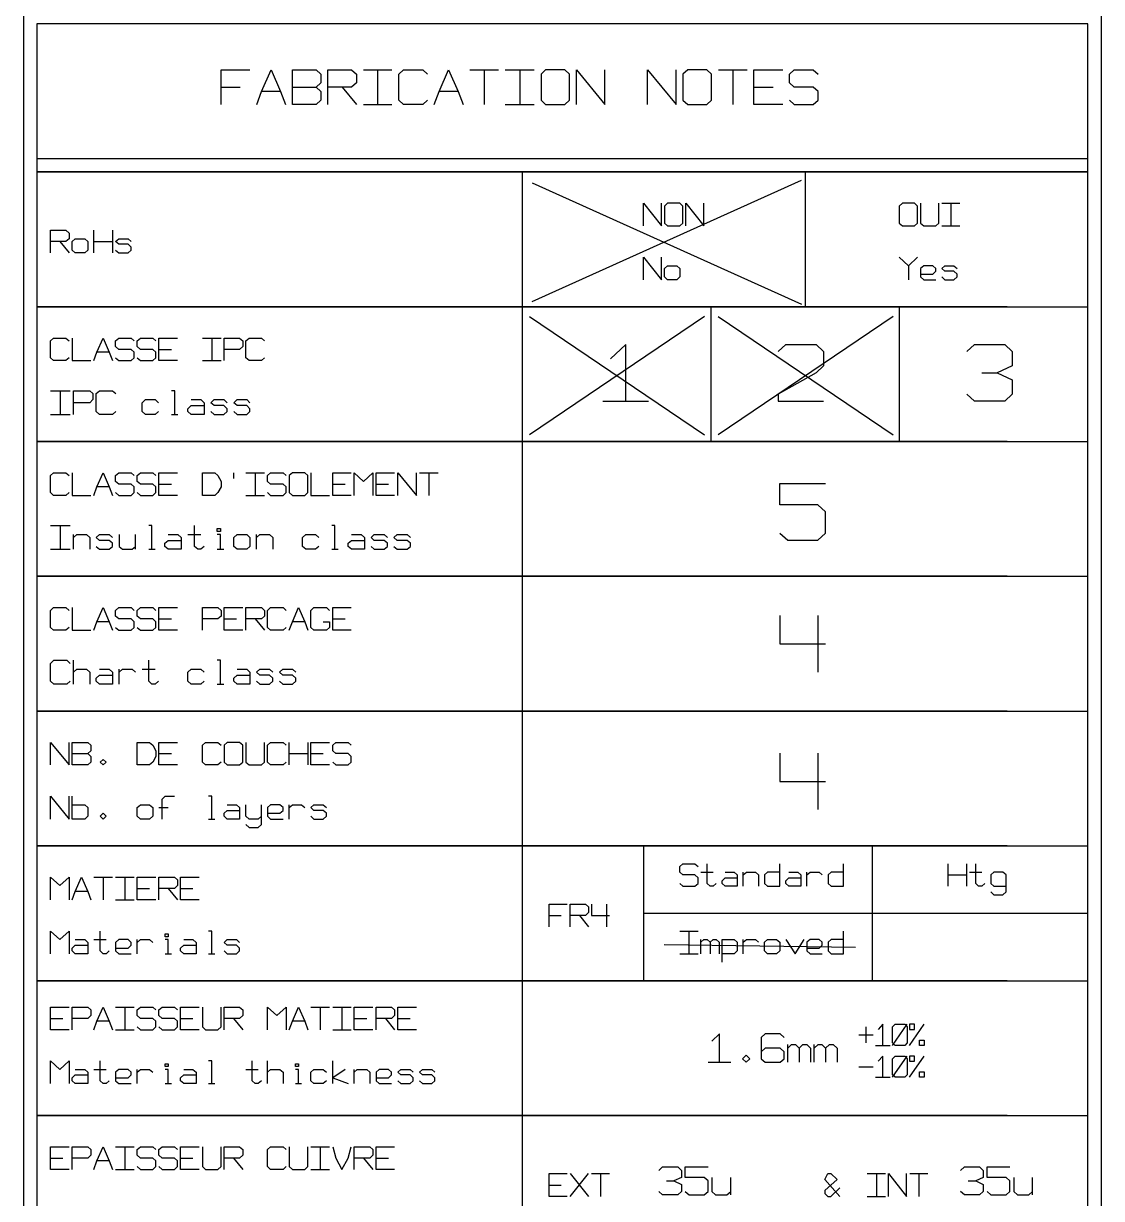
# Model space of a CAD drawing. Header units: millimetres. Extents: x 0 to 1189, y 35 to 806.
# Drawn here: x 329.6 to 469.4, y 494.9 to 647.1 of the extents above; entities that cross this region are included whole.
import ezdxf

# ---------------------------------------------------------------- set-up
doc = ezdxf.new("R2010")
doc.units = ezdxf.units.MM
doc.layers.add('Pen 1', color=7, linetype='Continuous')

msp = doc.modelspace()

# ---------------------------------------------------------------- linework, layer by layer
at = {"layer": 'Pen 1', "color": 7, "lineweight": 30}
for p, q in [((373.7, 641.12), (377.4, 641.12)), ((375.55, 641.12), (375.55, 636.62)), ((387.5, 641.12), (391.23, 641.12)), ((389.35, 641.12), (389.35, 636.62)), ((392.1, 641.12), (395.83, 641.12)), ((393.98, 641.12), (393.98, 636.62)), ((419.73, 641.12), (423.45, 641.12)), ((421.58, 641.12), (421.58, 636.62)), ((355.27, 638.88), (357.75, 638.88)), ((362.98, 638.33), (360.5, 638.33)), ((364.5, 638.88), (367.58, 638.88)), ((370.95, 638.88), (372.8, 636.62)), ((386, 638.33), (383.52, 638.33)), ((424.33, 638.88), (426.8, 638.88)), ((373.7, 636.62), (377.4, 636.62)), ((392.1, 636.62), (395.83, 636.62)), ((331.4, 629.65), (467.62, 629.65)), ((394.27, 627.9), (394.27, 339.73)), ((430.95, 627.9), (430.95, 610.42)), ((395.58, 611.1), (430.5, 626.83)), ((395.58, 626.47), (430.5, 610.75)), ((448.67, 623.85), (451.02, 623.85)), ((449.85, 623.85), (449.85, 620.9)), ((338.77, 617.42), (338.77, 620.35)), ((341.17, 620.35), (341.17, 617.42)), ((448.67, 620.9), (451.02, 620.9)), ((334.35, 618.88), (335.55, 617.42)), ((338.77, 618.88), (341.17, 618.88)), ((444.35, 615.75), (444.35, 613.92)), ((395.23, 609.17), (417.92, 593.83)), ((417.92, 609.17), (395.23, 593.83)), ((418.73, 610.42), (418.73, 592.97)), ((419.67, 609.17), (442.38, 593.83)), ((442.38, 609.17), (419.67, 593.83)), ((443.17, 610.42), (443.17, 592.97)), ((352.85, 606.38), (355.25, 606.38)), ((354.05, 606.38), (354.05, 603.45)), ((340.77, 604.55), (339.17, 604.55)), ((347.2, 604.9), (348.83, 604.9)), ((352.85, 603.45), (355.25, 603.45)), ((453.88, 601.88), (455.85, 601.88)), ((333.15, 599.55), (335.7, 599.55)), ((334.42, 599.55), (334.42, 596.45)), ((404.75, 598.2), (410.65, 598.2)), ((333.15, 596.45), (335.7, 596.45)), ((348.83, 596.45), (349.67, 596.45)), ((356.85, 588.9), (356.85, 588.17)), ((358.48, 588.9), (360.88, 588.9)), ((359.67, 588.9), (359.67, 585.97)), ((380.98, 588.9), (383.38, 588.9)), ((382.17, 588.9), (382.17, 585.97)), ((340.77, 587.08), (339.17, 587.08)), ((347.2, 587.45), (348.83, 587.45)), ((369.73, 587.45), (371.33, 587.45)), ((375.35, 587.45), (376.95, 587.45)), ((358.48, 585.97), (360.88, 585.97)), ((333.15, 582.08), (335.7, 582.08)), ((334.42, 582.08), (334.42, 579)), ((336.12, 579), (336.12, 580.92)), ((344.17, 579), (344.17, 580.92)), ((350.95, 580.92), (352.65, 580.92)), ((359.85, 579), (359.85, 580.92)), ((333.15, 579), (335.7, 579)), ((345.88, 579), (346.73, 579)), ((354.77, 579), (355.62, 579)), ((369.6, 579), (370.45, 579)), ((340.77, 569.6), (339.17, 569.6)), ((347.2, 569.97), (348.83, 569.97)), ((355.65, 569.97), (357.25, 569.97)), ((359.67, 569.97), (360.88, 568.5)), ((366.1, 569.6), (364.5, 569.6)), ((369.73, 569.97), (371.33, 569.97)), ((432.62, 570.42), (432.62, 563.08)), ((336.12, 561.53), (336.12, 564.62)), ((342.05, 561.53), (342.05, 563.45)), ((345.02, 563.45), (346.73, 563.45)), ((354.77, 561.53), (355.62, 561.53)), ((364.1, 551.05), (364.1, 553.97)), ((366.5, 553.97), (366.5, 551.05)), ((335.95, 552.53), (337.98, 552.53)), ((347.2, 552.53), (348.83, 552.53)), ((364.1, 552.53), (366.5, 552.53)), ((366.9, 552.53), (368.5, 552.53)), ((432.62, 552.6), (432.62, 545.28)), ((347.2, 545.53), (348.42, 545.53)), ((364.1, 544.05), (364.1, 545.9)), ((353.65, 544.05), (354.45, 544.05)), ((410, 540.58), (410, 523.1)), ((439.67, 540.58), (439.67, 523.1)), ((449.52, 535.33), (449.52, 538.25)), ((451.88, 538.25), (451.88, 535.33)), ((338.77, 536.53), (341.17, 536.53)), ((339.98, 536.53), (339.98, 533.58)), ((341.58, 536.53), (344, 536.53)), ((342.8, 536.53), (342.8, 533.58)), ((417.45, 537.15), (419.02, 537.15)), ((422.95, 535.33), (422.95, 537.15)), ((431.2, 535.33), (431.2, 537.15)), ((449.52, 536.8), (451.88, 536.8)), ((452.27, 537.15), (453.85, 537.15)), ((337.98, 534.67), (336.35, 534.67)), ((344.4, 535.05), (346, 535.05)), ((348.42, 535.05), (349.62, 533.58)), ((350.02, 535.05), (351.62, 535.05)), ((341.58, 533.58), (344, 533.58)), ((405.23, 533.03), (405.23, 530.1)), ((397.77, 531.55), (399.35, 531.55)), ((401.7, 531.55), (402.88, 530.1)), ((410, 531.83), (467.62, 531.83)), ((338.77, 528.42), (340.38, 528.42)), ((344.4, 526.6), (344.4, 528.42)), ((414.7, 529.53), (417.08, 529.53)), ((415.9, 529.53), (415.9, 526.6)), ((417.45, 526.6), (417.45, 528.42)), ((422.95, 526.6), (422.95, 528.42)), ((412.7, 527.8), (437.5, 527.45)), ((348.02, 526.6), (348.83, 526.6)), ((353.65, 526.6), (354.45, 526.6)), ((414.7, 526.6), (417.08, 526.6)), ((341.58, 519.67), (344, 519.67)), ((342.8, 519.67), (342.8, 516.75)), ((366.9, 519.67), (369.33, 519.67)), ((368.1, 519.67), (368.1, 516.75)), ((369.73, 519.67), (372.12, 519.67)), ((370.92, 519.67), (370.92, 516.75)), ((333.15, 518.22), (334.75, 518.22)), ((340.77, 517.85), (339.17, 517.85)), ((350.02, 518.22), (351.62, 518.22)), ((356.85, 518.22), (358.08, 516.75)), ((366.1, 517.85), (364.5, 517.85)), ((372.52, 518.22), (374.15, 518.22)), ((376.55, 518.22), (377.75, 516.75)), ((378.15, 518.22), (379.77, 518.22)), ((341.58, 516.75), (344, 516.75)), ((369.73, 516.75), (372.12, 516.75)), ((438.85, 517.1), (438.85, 515.05)), ((442.3, 514.7), (444.2, 517.45)), ((444.5, 514.7), (446.4, 517.45)), ((428.7, 512.53), (428.7, 514.83)), ((432.15, 512.53), (432.15, 514.83)), ((437.9, 516.08), (439.8, 516.08)), ((440.1, 514.7), (442, 514.7)), ((442.3, 510.58), (444.2, 513.33)), ((444.5, 510.58), (446.4, 513.33)), ((338.77, 511.6), (340.38, 511.6)), ((344.4, 509.77), (344.4, 511.6)), ((358.48, 511.6), (360.08, 511.6)), ((361.27, 509.77), (361.27, 512.7)), ((369.73, 509.77), (369.73, 512.7)), ((372.52, 509.77), (372.52, 511.6)), ((418.4, 512.53), (421.35, 512.53)), ((437.9, 511.95), (439.8, 511.95)), ((440.1, 510.58), (442, 510.58)), ((348.02, 509.77), (348.83, 509.77)), ((353.65, 509.77), (354.45, 509.77)), ((364.9, 509.77), (365.7, 509.77)), ((341.58, 501.58), (344, 501.58)), ((342.8, 501.58), (342.8, 498.65)), ((366.9, 501.58), (369.33, 501.58)), ((368.1, 501.58), (368.1, 498.65)), ((333.15, 500.12), (334.75, 500.12)), ((340.77, 499.75), (339.17, 499.75)), ((350.02, 500.12), (351.62, 500.12)), ((356.85, 500.12), (358.08, 498.65)), ((373.73, 500.12), (374.95, 498.65)), ((375.35, 500.12), (376.95, 500.12)), ((341.58, 498.65), (344, 498.65)), ((366.9, 498.65), (369.33, 498.65)), ((400.52, 495.15), (402.88, 498.1)), ((400.52, 498.1), (402.88, 495.15)), ((403.27, 498.1), (405.62, 498.1)), ((404.45, 498.1), (404.45, 495.15)), ((439.02, 498.1), (441.38, 498.1)), ((440.2, 498.1), (440.2, 495.15)), ((444.52, 498.1), (446.88, 498.1)), ((445.7, 498.1), (445.7, 495.15)), ((397.77, 496.62), (399.35, 496.62)), ((412.98, 497.15), (413.95, 497.15)), ((421.33, 495.33), (421.33, 497.6)), ((452.1, 497.15), (453.08, 497.15)), ((460.45, 495.33), (460.45, 497.6)), ((439.02, 495.15), (441.38, 495.15))]:
    msp.add_line(p, q, dxfattribs=at)
for points in [[(469.38, 648.85), (329.65, 648.85), (329.65, 337.98), (469.38, 337.98), (469.38, 648.85)], [(331.4, 647.1), (331.4, 627.9), (467.62, 627.9), (467.62, 647.1), (331.4, 647.1)], [(355.27, 636.62), (355.27, 641.12), (359, 641.12)], [(359.9, 636.62), (360.5, 638.33), (361.75, 641.12), (362.98, 638.33), (363.6, 636.62)], [(364.5, 636.62), (364.5, 641.12), (367.58, 641.12), (368.2, 640.58), (368.2, 639.45), (367.58, 638.88), (368.2, 638.33), (368.2, 637.2), (367.58, 636.62), (364.5, 636.62)], [(369.1, 636.62), (369.1, 641.12), (372.17, 641.12), (372.8, 640.58), (372.8, 639.45), (372.17, 638.88), (369.1, 638.88)], [(382, 637.2), (381.4, 636.62), (378.92, 636.62), (378.3, 637.2), (378.3, 640.58), (378.92, 641.12), (381.4, 641.12), (382, 640.58)], [(382.9, 636.62), (383.52, 638.33), (384.75, 641.12), (386, 638.33), (386.62, 636.62)], [(396.73, 637.2), (397.33, 636.62), (399.8, 636.62), (400.42, 637.2), (400.42, 640.58), (399.8, 641.12), (397.33, 641.12), (396.73, 640.58), (396.73, 637.2)], [(401.33, 636.62), (401.33, 641.12), (405.02, 636.62), (405.02, 641.12)], [(410.52, 636.62), (410.52, 641.12), (414.23, 636.62), (414.23, 641.12)], [(415.12, 637.2), (415.75, 636.62), (418.23, 636.62), (418.83, 637.2), (418.83, 640.58), (418.23, 641.12), (415.75, 641.12), (415.12, 640.58), (415.12, 637.2)], [(428.05, 636.62), (424.33, 636.62), (424.33, 641.12), (428.05, 641.12)], [(428.92, 637.2), (429.55, 636.62), (432.02, 636.62), (432.65, 637.2), (432.65, 638.33), (432.02, 638.88), (429.55, 638.88), (428.92, 639.45), (428.92, 640.58), (429.55, 641.12), (432.02, 641.12), (432.65, 640.58)], [(331.4, 627.9), (331.4, 610.42), (467.62, 610.42), (467.62, 627.9), (331.4, 627.9)], [(410, 620.9), (410, 623.85), (412.35, 620.9), (412.35, 623.85)], [(412.75, 621.28), (413.12, 620.9), (414.7, 620.9), (415.1, 621.28), (415.1, 623.47), (414.7, 623.85), (413.12, 623.85), (412.75, 623.47), (412.75, 621.28)], [(415.5, 620.9), (415.5, 623.85), (417.85, 620.9), (417.85, 623.85)], [(443.17, 621.28), (443.58, 620.9), (445.15, 620.9), (445.52, 621.28), (445.52, 623.47), (445.15, 623.85), (443.58, 623.85), (443.17, 623.47), (443.17, 621.28)], [(445.92, 623.85), (445.92, 621.28), (446.33, 620.9), (447.9, 620.9), (448.27, 621.28), (448.27, 623.85)], [(333.15, 617.42), (333.15, 620.35), (335.15, 620.35), (335.55, 619.97), (335.55, 619.25), (335.15, 618.88), (333.15, 618.88)], [(335.95, 617.78), (335.95, 618.88), (336.35, 619.25), (337.58, 619.25), (337.98, 618.88), (337.98, 617.78), (337.58, 617.42), (336.35, 617.42), (335.95, 617.78)], [(341.58, 617.78), (342, 617.42), (343.2, 617.42), (343.6, 617.78), (343.6, 618.15), (343.2, 618.53), (342, 618.53), (341.58, 618.88), (342, 619.25), (343.2, 619.25), (343.6, 618.88)], [(410, 613.92), (410, 616.85), (412.35, 613.92), (412.35, 616.85)], [(443.17, 616.85), (444.35, 615.75), (445.52, 616.85)], [(412.75, 614.3), (412.75, 615.4), (413.12, 615.75), (414.33, 615.75), (414.7, 615.4), (414.7, 614.3), (414.33, 613.92), (413.12, 613.92), (412.75, 614.3)], [(445.92, 614.65), (447.5, 614.65), (447.9, 615.03), (447.9, 615.4), (447.5, 615.75), (446.33, 615.75), (445.92, 615.4), (445.92, 614.3), (446.33, 613.92), (447.9, 613.92)], [(448.67, 614.3), (449.08, 613.92), (450.25, 613.92), (450.65, 614.3), (450.65, 614.65), (450.25, 615.03), (449.08, 615.03), (448.67, 615.4), (449.08, 615.75), (450.25, 615.75), (450.65, 615.4)], [(457.15, 610.42), (331.4, 610.42), (331.4, 592.97), (467.62, 592.97), (467.62, 610.42)], [(335.55, 603.8), (335.15, 603.45), (333.55, 603.45), (333.15, 603.8), (333.15, 606), (333.55, 606.38), (335.15, 606.38), (335.55, 606)], [(335.95, 606.38), (335.95, 603.45), (338.38, 603.45)], [(338.77, 603.45), (339.17, 604.55), (339.98, 606.38), (340.77, 604.55), (341.17, 603.45)], [(341.58, 603.8), (342, 603.45), (343.6, 603.45), (344, 603.8), (344, 604.55), (343.6, 604.9), (342, 604.9), (341.58, 605.28), (341.58, 606), (342, 606.38), (343.6, 606.38), (344, 606)], [(344.4, 603.8), (344.8, 603.45), (346.4, 603.45), (346.8, 603.8), (346.8, 604.55), (346.4, 604.9), (344.8, 604.9), (344.4, 605.28), (344.4, 606), (344.8, 606.38), (346.4, 606.38), (346.8, 606)], [(349.62, 603.45), (347.2, 603.45), (347.2, 606.38), (349.62, 606.38)], [(355.65, 603.45), (355.65, 606.38), (357.65, 606.38), (358.08, 606), (358.08, 605.28), (357.65, 604.9), (355.65, 604.9)], [(360.88, 603.8), (360.48, 603.45), (358.88, 603.45), (358.48, 603.8), (358.48, 606), (358.88, 606.38), (360.48, 606.38), (360.88, 606)], [(407.7, 598.2), (407.7, 605.53), (405.73, 603.7)], [(427.45, 604.62), (428.45, 605.53), (432.38, 605.53), (433.35, 604.62), (433.35, 602.78), (432.38, 601.88), (427.45, 599.12), (427.45, 598.2), (433.35, 598.2)], [(451.9, 604.62), (452.9, 605.53), (456.83, 605.53), (457.8, 604.62), (457.8, 602.78), (455.85, 601.88), (457.8, 600.95), (457.8, 599.12), (456.83, 598.2), (452.9, 598.2), (451.9, 599.12)], [(336.12, 596.45), (336.12, 599.55), (338.23, 599.55), (338.65, 599.17), (338.65, 598.4), (338.23, 598), (336.12, 598)], [(341.62, 596.85), (341.2, 596.45), (339.5, 596.45), (339.08, 596.85), (339.08, 599.17), (339.5, 599.55), (341.2, 599.55), (341.62, 599.17)], [(347.15, 596.85), (346.73, 596.45), (345.45, 596.45), (345.02, 596.85), (345.02, 598), (345.45, 598.4), (346.73, 598.4), (347.15, 598)], [(349.25, 596.45), (349.25, 599.55), (348.83, 599.55)], [(351.38, 598.4), (352.65, 598.4), (353.08, 598), (353.08, 596.45), (351.38, 596.45), (350.95, 596.85), (350.95, 597.22), (351.38, 597.62), (353.08, 597.62)], [(353.92, 596.85), (354.35, 596.45), (355.62, 596.45), (356.05, 596.85), (356.05, 597.22), (355.62, 597.62), (354.35, 597.62), (353.92, 598), (354.35, 598.4), (355.62, 598.4), (356.05, 598)], [(356.9, 596.85), (357.33, 596.45), (358.58, 596.45), (359, 596.85), (359, 597.22), (358.58, 597.62), (357.33, 597.62), (356.9, 598), (357.33, 598.4), (358.58, 598.4), (359, 598)], [(457.15, 592.97), (331.4, 592.97), (331.4, 575.5), (467.62, 575.5), (467.62, 592.97)], [(335.55, 586.35), (335.15, 585.97), (333.55, 585.97), (333.15, 586.35), (333.15, 588.55), (333.55, 588.9), (335.15, 588.9), (335.55, 588.55)], [(335.95, 588.9), (335.95, 585.97), (338.38, 585.97)], [(338.77, 585.97), (339.17, 587.08), (339.98, 588.9), (340.77, 587.08), (341.17, 585.97)], [(341.58, 586.35), (342, 585.97), (343.6, 585.97), (344, 586.35), (344, 587.08), (343.6, 587.45), (342, 587.45), (341.58, 587.8), (341.58, 588.55), (342, 588.9), (343.6, 588.9), (344, 588.55)], [(344.4, 586.35), (344.8, 585.97), (346.4, 585.97), (346.8, 586.35), (346.8, 587.08), (346.4, 587.45), (344.8, 587.45), (344.4, 587.8), (344.4, 588.55), (344.8, 588.9), (346.4, 588.9), (346.8, 588.55)], [(349.62, 585.97), (347.2, 585.97), (347.2, 588.9), (349.62, 588.9)], [(352.85, 585.97), (352.85, 588.9), (354.45, 588.9), (354.85, 588.55), (355.25, 587.8), (355.25, 587.08), (354.85, 586.35), (354.45, 585.97), (352.85, 585.97)], [(361.27, 586.35), (361.67, 585.97), (363.3, 585.97), (363.7, 586.35), (363.7, 587.08), (363.3, 587.45), (361.67, 587.45), (361.27, 587.8), (361.27, 588.55), (361.67, 588.9), (363.3, 588.9), (363.7, 588.55)], [(364.1, 586.35), (364.5, 585.97), (366.1, 585.97), (366.5, 586.35), (366.5, 588.55), (366.1, 588.9), (364.5, 588.9), (364.1, 588.55), (364.1, 586.35)], [(366.9, 588.9), (366.9, 585.97), (369.33, 585.97)], [(372.12, 585.97), (369.73, 585.97), (369.73, 588.9), (372.12, 588.9)], [(372.52, 585.97), (372.52, 588.9), (373.73, 587.8), (374.95, 588.9), (374.95, 585.97)], [(377.75, 585.97), (375.35, 585.97), (375.35, 588.9), (377.75, 588.9)], [(378.15, 585.97), (378.15, 588.9), (380.58, 585.97), (380.58, 588.9)], [(427.7, 581.1), (428.7, 580.2), (432.62, 580.2), (433.6, 581.1), (433.6, 583.85), (432.62, 584.78), (427.7, 584.78), (427.7, 587.53), (433.6, 587.53)], [(346.3, 579), (346.3, 582.08), (345.88, 582.08)], [(353.08, 579.38), (352.65, 579), (352.23, 579), (351.8, 579.38), (351.8, 582.08)], [(354.77, 581.3), (354.77, 581.7), (355.2, 581.7), (355.2, 581.3), (354.77, 581.3)], [(370.02, 579), (370.02, 582.08), (369.6, 582.08)], [(336.12, 580.55), (336.55, 580.92), (337.8, 580.92), (338.23, 580.55), (338.23, 579)], [(339.08, 579.38), (339.5, 579), (340.77, 579), (341.2, 579.38), (341.2, 579.78), (340.77, 580.15), (339.5, 580.15), (339.08, 580.55), (339.5, 580.92), (340.77, 580.92), (341.2, 580.55)], [(342.05, 580.92), (342.05, 579.38), (342.48, 579), (343.75, 579), (344.17, 579.38)], [(348.4, 580.92), (349.67, 580.92), (350.1, 580.55), (350.1, 579), (348.4, 579), (347.98, 579.38), (347.98, 579.78), (348.4, 580.15), (350.1, 580.15)], [(355.2, 579), (355.2, 580.92), (354.77, 580.92)], [(356.9, 579.38), (356.9, 580.55), (357.33, 580.92), (358.58, 580.92), (359, 580.55), (359, 579.38), (358.58, 579), (357.33, 579), (356.9, 579.38)], [(359.85, 580.55), (360.27, 580.92), (361.55, 580.92), (361.98, 580.55), (361.98, 579)], [(367.92, 579.38), (367.5, 579), (366.23, 579), (365.8, 579.38), (365.8, 580.55), (366.23, 580.92), (367.5, 580.92), (367.92, 580.55)], [(372.15, 580.92), (373.42, 580.92), (373.85, 580.55), (373.85, 579), (372.15, 579), (371.73, 579.38), (371.73, 579.78), (372.15, 580.15), (373.85, 580.15)], [(374.7, 579.38), (375.12, 579), (376.4, 579), (376.83, 579.38), (376.83, 579.78), (376.4, 580.15), (375.12, 580.15), (374.7, 580.55), (375.12, 580.92), (376.4, 580.92), (376.83, 580.55)], [(377.67, 579.38), (378.1, 579), (379.38, 579), (379.8, 579.38), (379.8, 579.78), (379.38, 580.15), (378.1, 580.15), (377.67, 580.55), (378.1, 580.92), (379.38, 580.92), (379.8, 580.55)], [(457.15, 575.5), (331.4, 575.5), (331.4, 558.03), (467.62, 558.03), (467.62, 575.5)], [(335.55, 568.88), (335.15, 568.5), (333.55, 568.5), (333.15, 568.88), (333.15, 571.08), (333.55, 571.45), (335.15, 571.45), (335.55, 571.08)], [(335.95, 571.45), (335.95, 568.5), (338.38, 568.5)], [(338.77, 568.5), (339.17, 569.6), (339.98, 571.45), (340.77, 569.6), (341.17, 568.5)], [(341.58, 568.88), (342, 568.5), (343.6, 568.5), (344, 568.88), (344, 569.6), (343.6, 569.97), (342, 569.97), (341.58, 570.35), (341.58, 571.08), (342, 571.45), (343.6, 571.45), (344, 571.08)], [(344.4, 568.88), (344.8, 568.5), (346.4, 568.5), (346.8, 568.88), (346.8, 569.6), (346.4, 569.97), (344.8, 569.97), (344.4, 570.35), (344.4, 571.08), (344.8, 571.45), (346.4, 571.45), (346.8, 571.08)], [(349.62, 568.5), (347.2, 568.5), (347.2, 571.45), (349.62, 571.45)], [(352.85, 568.5), (352.85, 571.45), (354.85, 571.45), (355.25, 571.08), (355.25, 570.35), (354.85, 569.97), (352.85, 569.97)], [(358.08, 568.5), (355.65, 568.5), (355.65, 571.45), (358.08, 571.45)], [(358.48, 568.5), (358.48, 571.45), (360.48, 571.45), (360.88, 571.08), (360.88, 570.35), (360.48, 569.97), (358.48, 569.97)], [(363.7, 568.88), (363.3, 568.5), (361.67, 568.5), (361.27, 568.88), (361.27, 571.08), (361.67, 571.45), (363.3, 571.45), (363.7, 571.08)], [(364.1, 568.5), (364.5, 569.6), (365.3, 571.45), (366.1, 569.6), (366.5, 568.5)], [(368.5, 569.6), (369.33, 569.6), (369.33, 568.88), (368.92, 568.5), (367.3, 568.5), (366.9, 568.88), (366.9, 571.08), (367.3, 571.45), (368.92, 571.45), (369.33, 571.08)], [(372.12, 568.5), (369.73, 568.5), (369.73, 571.45), (372.12, 571.45)], [(427.7, 570.42), (427.7, 566.75), (433.6, 566.75)], [(335.7, 561.92), (335.27, 561.53), (333.58, 561.53), (333.15, 561.92), (333.15, 564.22), (333.58, 564.62), (335.27, 564.62), (335.7, 564.22)], [(336.12, 563.08), (336.55, 563.45), (337.8, 563.45), (338.23, 563.08), (338.23, 561.53)], [(339.5, 563.45), (340.77, 563.45), (341.2, 563.08), (341.2, 561.53), (339.5, 561.53), (339.08, 561.92), (339.08, 562.3), (339.5, 562.67), (341.2, 562.67)], [(342.05, 563.08), (342.48, 563.45), (343.75, 563.45), (344.17, 563.08)], [(347.15, 561.92), (346.73, 561.53), (346.3, 561.53), (345.88, 561.92), (345.88, 564.62)], [(353.08, 561.92), (352.65, 561.53), (351.38, 561.53), (350.95, 561.92), (350.95, 563.08), (351.38, 563.45), (352.65, 563.45), (353.08, 563.08)], [(355.2, 561.53), (355.2, 564.62), (354.77, 564.62)], [(357.33, 563.45), (358.58, 563.45), (359, 563.08), (359, 561.53), (357.33, 561.53), (356.9, 561.92), (356.9, 562.3), (357.33, 562.67), (359, 562.67)], [(359.85, 561.92), (360.27, 561.53), (361.55, 561.53), (361.98, 561.92), (361.98, 562.3), (361.55, 562.67), (360.27, 562.67), (359.85, 563.08), (360.27, 563.45), (361.55, 563.45), (361.98, 563.08)], [(362.83, 561.92), (363.25, 561.53), (364.52, 561.53), (364.95, 561.92), (364.95, 562.3), (364.52, 562.67), (363.25, 562.67), (362.83, 563.08), (363.25, 563.45), (364.52, 563.45), (364.95, 563.08)], [(457.15, 558.03), (331.4, 558.03), (331.4, 540.58), (467.62, 540.58), (467.62, 558.03)], [(333.15, 551.05), (333.15, 553.97), (335.55, 551.05), (335.55, 553.97)], [(335.95, 551.05), (335.95, 553.97), (337.98, 553.97), (338.38, 553.62), (338.38, 552.88), (337.98, 552.53), (338.38, 552.15), (338.38, 551.42), (337.98, 551.05), (335.95, 551.05)], [(344.4, 551.05), (344.4, 553.97), (346, 553.97), (346.4, 553.62), (346.8, 552.88), (346.8, 552.15), (346.4, 551.42), (346, 551.05), (344.4, 551.05)], [(349.62, 551.05), (347.2, 551.05), (347.2, 553.97), (349.62, 553.97)], [(355.25, 551.42), (354.85, 551.05), (353.25, 551.05), (352.85, 551.42), (352.85, 553.62), (353.25, 553.97), (354.85, 553.97), (355.25, 553.62)], [(355.65, 551.42), (356.05, 551.05), (357.65, 551.05), (358.08, 551.42), (358.08, 553.62), (357.65, 553.97), (356.05, 553.97), (355.65, 553.62), (355.65, 551.42)], [(358.48, 553.97), (358.48, 551.42), (358.88, 551.05), (360.48, 551.05), (360.88, 551.42), (360.88, 553.97)], [(363.7, 551.42), (363.3, 551.05), (361.67, 551.05), (361.27, 551.42), (361.27, 553.62), (361.67, 553.97), (363.3, 553.97), (363.7, 553.62)], [(369.33, 551.05), (366.9, 551.05), (366.9, 553.97), (369.33, 553.97)], [(369.73, 551.42), (370.12, 551.05), (371.73, 551.05), (372.12, 551.42), (372.12, 552.15), (371.73, 552.53), (370.12, 552.53), (369.73, 552.88), (369.73, 553.62), (370.12, 553.97), (371.73, 553.97), (372.12, 553.62)], [(339.98, 551.05), (339.58, 551.42), (339.98, 551.78), (340.38, 551.42), (339.98, 551.05)], [(427.7, 552.6), (427.7, 548.92), (433.6, 548.92)], [(333.15, 544.05), (333.15, 547), (335.55, 544.05), (335.55, 547)], [(335.95, 545.9), (337.58, 545.9), (337.98, 545.53), (337.98, 544.42), (337.58, 544.05), (335.95, 544.05), (335.95, 547)], [(347.62, 544.05), (347.62, 546.62), (348.02, 547), (349.23, 547)], [(354.05, 544.05), (354.05, 547), (353.65, 547)], [(344.4, 544.42), (344.4, 545.53), (344.8, 545.9), (346, 545.9), (346.4, 545.53), (346.4, 544.42), (346, 544.05), (344.8, 544.05), (344.4, 544.42)], [(356.05, 545.9), (357.25, 545.9), (357.65, 545.53), (357.65, 544.05), (356.05, 544.05), (355.65, 544.42), (355.65, 544.8), (356.05, 545.15), (357.65, 545.15)], [(358.48, 543.33), (358.88, 542.95), (360.08, 542.95), (360.48, 543.33), (360.48, 545.9)], [(360.48, 544.42), (360.08, 544.05), (358.88, 544.05), (358.48, 544.42), (358.48, 545.9)], [(361.27, 544.8), (362.88, 544.8), (363.3, 545.15), (363.3, 545.53), (362.88, 545.9), (361.67, 545.9), (361.27, 545.53), (361.27, 544.42), (361.67, 544.05), (363.3, 544.05)], [(364.1, 545.53), (364.5, 545.9), (365.7, 545.9), (366.1, 545.53)], [(366.9, 544.42), (367.3, 544.05), (368.5, 544.05), (368.92, 544.42), (368.92, 544.8), (368.5, 545.15), (367.3, 545.15), (366.9, 545.53), (367.3, 545.9), (368.5, 545.9), (368.92, 545.53)], [(339.98, 544.05), (339.58, 544.42), (339.98, 544.8), (340.38, 544.42), (339.98, 544.05)], [(457.15, 540.58), (331.4, 540.58), (331.4, 523.1), (467.62, 523.1), (467.62, 540.58)], [(414.7, 535.7), (415.1, 535.33), (416.67, 535.33), (417.08, 535.7), (417.08, 536.42), (416.67, 536.8), (415.1, 536.8), (414.7, 537.15), (414.7, 537.9), (415.1, 538.25), (416.67, 538.25), (417.08, 537.9)], [(419.42, 535.7), (419.02, 535.33), (418.65, 535.33), (418.25, 535.7), (418.25, 538.25)], [(427.67, 537.15), (426.1, 537.15), (425.7, 536.8), (425.7, 535.7), (426.1, 535.33), (427.67, 535.33), (427.67, 538.25)], [(435.92, 537.15), (434.35, 537.15), (433.95, 536.8), (433.95, 535.7), (434.35, 535.33), (435.92, 535.33), (435.92, 538.25)], [(454.25, 535.7), (453.85, 535.33), (453.45, 535.33), (453.08, 535.7), (453.08, 538.25)], [(333.15, 533.58), (333.15, 536.53), (334.35, 535.42), (335.55, 536.53), (335.55, 533.58)], [(335.95, 533.58), (336.35, 534.67), (337.17, 536.53), (337.98, 534.67), (338.38, 533.58)], [(346.8, 533.58), (344.4, 533.58), (344.4, 536.53), (346.8, 536.53)], [(347.2, 533.58), (347.2, 536.53), (349.23, 536.53), (349.62, 536.15), (349.62, 535.42), (349.23, 535.05), (347.2, 535.05)], [(352.42, 533.58), (350.02, 533.58), (350.02, 536.53), (352.42, 536.53)], [(420.6, 537.15), (421.77, 537.15), (422.17, 536.8), (422.17, 535.33), (420.6, 535.33), (420.2, 535.7), (420.2, 536.05), (420.6, 536.42), (422.17, 536.42)], [(422.95, 536.8), (423.35, 537.15), (424.52, 537.15), (424.92, 536.8), (424.92, 535.33)], [(428.85, 537.15), (430.02, 537.15), (430.42, 536.8), (430.42, 535.33), (428.85, 535.33), (428.45, 535.7), (428.45, 536.05), (428.85, 536.42), (430.42, 536.42)], [(431.2, 536.8), (431.6, 537.15), (432.77, 537.15), (433.17, 536.8)], [(455.02, 534.6), (455.42, 534.22), (456.6, 534.22), (457, 534.6), (457, 536.8), (456.6, 537.15), (455.42, 537.15), (455.02, 536.8), (455.02, 535.7), (455.42, 535.33), (457, 535.33)], [(397.77, 530.1), (397.77, 533.03), (400.12, 533.03)], [(400.52, 530.1), (400.52, 533.03), (402.48, 533.03), (402.88, 532.65), (402.88, 531.92), (402.48, 531.55), (400.52, 531.55)], [(403.27, 533.03), (403.27, 531.55), (405.62, 531.55)], [(333.15, 526.6), (333.15, 529.53), (334.35, 528.42), (335.55, 529.53), (335.55, 526.6)], [(336.35, 528.42), (337.58, 528.42), (337.98, 528.05), (337.98, 526.6), (336.35, 526.6), (335.95, 526.95), (335.95, 527.33), (336.35, 527.7), (337.98, 527.7)], [(340.77, 526.95), (340.38, 526.6), (339.98, 526.6), (339.58, 526.95), (339.58, 529.53)], [(341.58, 527.33), (343.2, 527.33), (343.6, 527.7), (343.6, 528.05), (343.2, 528.42), (342, 528.42), (341.58, 528.05), (341.58, 526.95), (342, 526.6), (343.6, 526.6)], [(344.4, 528.05), (344.8, 528.42), (346, 528.42), (346.4, 528.05)], [(348.02, 528.8), (348.02, 529.15), (348.42, 529.15), (348.42, 528.8), (348.02, 528.8)], [(348.42, 526.6), (348.42, 528.42), (348.02, 528.42)], [(350.42, 528.42), (351.62, 528.42), (352.02, 528.05), (352.02, 526.6), (350.42, 526.6), (350.02, 526.95), (350.02, 527.33), (350.42, 527.7), (352.02, 527.7)], [(354.05, 526.6), (354.05, 529.53), (353.65, 529.53)], [(355.65, 526.95), (356.05, 526.6), (357.25, 526.6), (357.65, 526.95), (357.65, 527.33), (357.25, 527.7), (356.05, 527.7), (355.65, 528.05), (356.05, 528.42), (357.25, 528.42), (357.65, 528.05)], [(417.45, 528.08), (417.85, 528.42), (418.25, 528.42), (418.65, 528.08), (418.65, 526.6)], [(418.65, 528.08), (419.02, 528.42), (419.42, 528.42), (419.83, 528.08), (419.83, 526.6)], [(420.2, 525.5), (420.2, 528.42), (421.77, 528.42), (422.17, 528.08), (422.17, 526.95), (421.77, 526.6), (420.2, 526.6)], [(422.95, 528.08), (423.35, 528.42), (424.52, 528.42), (424.92, 528.08)], [(425.7, 526.95), (425.7, 528.08), (426.1, 528.42), (427.27, 528.42), (427.67, 528.08), (427.67, 526.95), (427.27, 526.6), (426.1, 526.6), (425.7, 526.95)], [(428.45, 528.42), (429.65, 526.6), (430.83, 528.42)], [(431.2, 527.33), (432.77, 527.33), (433.17, 527.7), (433.17, 528.08), (432.77, 528.42), (431.6, 528.42), (431.2, 528.08), (431.2, 526.95), (431.6, 526.6), (433.17, 526.6)], [(435.92, 528.42), (434.35, 528.42), (433.95, 528.08), (433.95, 526.95), (434.35, 526.6), (435.92, 526.6), (435.92, 529.53)], [(457.15, 523.1), (331.4, 523.1), (331.4, 505.65), (467.62, 505.65), (467.62, 523.1)], [(335.55, 516.75), (333.15, 516.75), (333.15, 519.67), (335.55, 519.67)], [(335.95, 516.75), (335.95, 519.67), (337.98, 519.67), (338.38, 519.33), (338.38, 518.6), (337.98, 518.22), (335.95, 518.22)], [(338.77, 516.75), (339.17, 517.85), (339.98, 519.67), (340.77, 517.85), (341.17, 516.75)], [(344.4, 517.12), (344.8, 516.75), (346.4, 516.75), (346.8, 517.12), (346.8, 517.85), (346.4, 518.22), (344.8, 518.22), (344.4, 518.6), (344.4, 519.33), (344.8, 519.67), (346.4, 519.67), (346.8, 519.33)], [(347.2, 517.12), (347.62, 516.75), (349.23, 516.75), (349.62, 517.12), (349.62, 517.85), (349.23, 518.22), (347.62, 518.22), (347.2, 518.6), (347.2, 519.33), (347.62, 519.67), (349.23, 519.67), (349.62, 519.33)], [(352.42, 516.75), (350.02, 516.75), (350.02, 519.67), (352.42, 519.67)], [(352.85, 519.67), (352.85, 517.12), (353.25, 516.75), (354.85, 516.75), (355.25, 517.12), (355.25, 519.67)], [(355.65, 516.75), (355.65, 519.67), (357.65, 519.67), (358.08, 519.33), (358.08, 518.6), (357.65, 518.22), (355.65, 518.22)], [(361.27, 516.75), (361.27, 519.67), (362.48, 518.6), (363.7, 519.67), (363.7, 516.75)], [(364.1, 516.75), (364.5, 517.85), (365.3, 519.67), (366.1, 517.85), (366.5, 516.75)], [(374.95, 516.75), (372.52, 516.75), (372.52, 519.67), (374.95, 519.67)], [(375.35, 516.75), (375.35, 519.67), (377.35, 519.67), (377.75, 519.33), (377.75, 518.6), (377.35, 518.22), (375.35, 518.22)], [(380.58, 516.75), (378.15, 516.75), (378.15, 519.67), (380.58, 519.67)], [(419.88, 512.53), (419.88, 516.2), (418.88, 515.28)], [(428.23, 515.72), (427.73, 516.2), (425.77, 516.2), (425.27, 515.72), (425.27, 512.97), (425.77, 512.53), (427.73, 512.53), (428.23, 512.97), (428.23, 513.9), (427.73, 514.35), (425.77, 514.35), (425.27, 513.9)], [(441.05, 514.7), (441.05, 517.45), (440.42, 516.78)], [(442.3, 515.05), (442.3, 517.1), (442.62, 517.45), (443.88, 517.45), (444.2, 517.1), (444.2, 515.05), (443.88, 514.7), (442.62, 514.7), (442.3, 515.05)], [(445.15, 517.45), (444.5, 517.45), (444.5, 516.78), (445.15, 516.78), (445.15, 517.45)], [(428.7, 514.35), (429.2, 514.83), (429.7, 514.83), (430.17, 514.35), (430.17, 512.53)], [(430.17, 514.35), (430.67, 514.83), (431.17, 514.83), (431.65, 514.35), (431.65, 512.53)], [(432.15, 514.35), (432.65, 514.83), (433.12, 514.83), (433.62, 514.35), (433.62, 512.53)], [(433.62, 514.35), (434.12, 514.83), (434.6, 514.83), (435.1, 514.35), (435.1, 512.53)], [(445.77, 515.4), (446.4, 515.4), (446.4, 514.7), (445.77, 514.7), (445.77, 515.4)], [(423.3, 512.53), (422.83, 512.97), (423.3, 513.45), (423.8, 512.97), (423.3, 512.53)], [(441.05, 510.58), (441.05, 513.33), (440.42, 512.65)], [(442.3, 510.92), (442.3, 512.97), (442.62, 513.33), (443.88, 513.33), (444.2, 512.97), (444.2, 510.92), (443.88, 510.58), (442.62, 510.58), (442.3, 510.92)], [(445.15, 513.33), (444.5, 513.33), (444.5, 512.65), (445.15, 512.65), (445.15, 513.33)], [(333.15, 509.77), (333.15, 512.7), (334.35, 511.6), (335.55, 512.7), (335.55, 509.77)], [(336.35, 511.6), (337.58, 511.6), (337.98, 511.23), (337.98, 509.77), (336.35, 509.77), (335.95, 510.12), (335.95, 510.5), (336.35, 510.88), (337.98, 510.88)], [(340.77, 510.12), (340.38, 509.77), (339.98, 509.77), (339.58, 510.12), (339.58, 512.7)], [(341.58, 510.5), (343.2, 510.5), (343.6, 510.88), (343.6, 511.23), (343.2, 511.6), (342, 511.6), (341.58, 511.23), (341.58, 510.12), (342, 509.77), (343.6, 509.77)], [(344.4, 511.23), (344.8, 511.6), (346, 511.6), (346.4, 511.23)], [(348.02, 511.98), (348.02, 512.33), (348.42, 512.33), (348.42, 511.98), (348.02, 511.98)], [(348.42, 509.77), (348.42, 511.6), (348.02, 511.6)], [(350.42, 511.6), (351.62, 511.6), (352.02, 511.23), (352.02, 509.77), (350.42, 509.77), (350.02, 510.12), (350.02, 510.5), (350.42, 510.88), (352.02, 510.88)], [(354.05, 509.77), (354.05, 512.7), (353.65, 512.7)], [(360.48, 510.12), (360.08, 509.77), (359.67, 509.77), (359.27, 510.12), (359.27, 512.7)], [(361.27, 511.23), (361.67, 511.6), (362.88, 511.6), (363.3, 511.23), (363.3, 509.77)], [(364.9, 511.98), (364.9, 512.33), (365.3, 512.33), (365.3, 511.98), (364.9, 511.98)], [(365.3, 509.77), (365.3, 511.6), (364.9, 511.6)], [(368.92, 510.12), (368.5, 509.77), (367.3, 509.77), (366.9, 510.12), (366.9, 511.23), (367.3, 511.6), (368.5, 511.6), (368.92, 511.23)], [(371.33, 511.6), (369.73, 510.5), (371.73, 509.77)], [(372.52, 511.23), (372.92, 511.6), (374.15, 511.6), (374.55, 511.23), (374.55, 509.77)], [(375.35, 510.5), (376.95, 510.5), (377.35, 510.88), (377.35, 511.23), (376.95, 511.6), (375.75, 511.6), (375.35, 511.23), (375.35, 510.12), (375.75, 509.77), (377.35, 509.77)], [(378.15, 510.12), (378.55, 509.77), (379.77, 509.77), (380.17, 510.12), (380.17, 510.5), (379.77, 510.88), (378.55, 510.88), (378.15, 511.23), (378.55, 511.6), (379.77, 511.6), (380.17, 511.23)], [(380.98, 510.12), (381.38, 509.77), (382.58, 509.77), (382.98, 510.12), (382.98, 510.5), (382.58, 510.88), (381.38, 510.88), (380.98, 511.23), (381.38, 511.6), (382.58, 511.6), (382.98, 511.23)], [(445.77, 511.27), (446.4, 511.27), (446.4, 510.58), (445.77, 510.58), (445.77, 511.27)], [(457.15, 505.65), (331.4, 505.65), (331.4, 488.17), (467.62, 488.17), (467.62, 505.65)], [(335.55, 498.65), (333.15, 498.65), (333.15, 501.58), (335.55, 501.58)], [(335.95, 498.65), (335.95, 501.58), (337.98, 501.58), (338.38, 501.23), (338.38, 500.48), (337.98, 500.12), (335.95, 500.12)], [(338.77, 498.65), (339.17, 499.75), (339.98, 501.58), (340.77, 499.75), (341.17, 498.65)], [(344.4, 499.02), (344.8, 498.65), (346.4, 498.65), (346.8, 499.02), (346.8, 499.75), (346.4, 500.12), (344.8, 500.12), (344.4, 500.48), (344.4, 501.23), (344.8, 501.58), (346.4, 501.58), (346.8, 501.23)], [(347.2, 499.02), (347.62, 498.65), (349.23, 498.65), (349.62, 499.02), (349.62, 499.75), (349.23, 500.12), (347.62, 500.12), (347.2, 500.48), (347.2, 501.23), (347.62, 501.58), (349.23, 501.58), (349.62, 501.23)], [(352.42, 498.65), (350.02, 498.65), (350.02, 501.58), (352.42, 501.58)], [(352.85, 501.58), (352.85, 499.02), (353.25, 498.65), (354.85, 498.65), (355.25, 499.02), (355.25, 501.58)], [(355.65, 498.65), (355.65, 501.58), (357.65, 501.58), (358.08, 501.23), (358.08, 500.48), (357.65, 500.12), (355.65, 500.12)], [(363.7, 499.02), (363.3, 498.65), (361.67, 498.65), (361.27, 499.02), (361.27, 501.23), (361.67, 501.58), (363.3, 501.58), (363.7, 501.23)], [(364.1, 501.58), (364.1, 499.02), (364.5, 498.65), (366.1, 498.65), (366.5, 499.02), (366.5, 501.58)], [(369.73, 501.58), (370.12, 500.12), (370.92, 498.65), (371.73, 500.12), (372.12, 501.58)], [(372.52, 498.65), (372.52, 501.58), (374.55, 501.58), (374.95, 501.23), (374.95, 500.48), (374.55, 500.12), (372.52, 500.12)], [(377.75, 498.65), (375.35, 498.65), (375.35, 501.58), (377.75, 501.58)], [(400.12, 495.15), (397.77, 495.15), (397.77, 498.1), (400.12, 498.1)], [(412, 498.52), (412.48, 498.98), (414.45, 498.98), (414.92, 498.52), (414.92, 497.6), (413.95, 497.15), (414.92, 496.7), (414.92, 495.77), (414.45, 495.33), (412.48, 495.33), (412, 495.77)], [(415.42, 495.77), (415.92, 495.33), (417.88, 495.33), (418.38, 495.77), (418.38, 497.15), (417.88, 497.6), (415.42, 497.6), (415.42, 498.98), (418.38, 498.98)], [(435.48, 495.15), (433.52, 497.35), (433.92, 498.1), (434.3, 498.1), (435.1, 497.35), (433.52, 495.9), (433.52, 495.52), (433.92, 495.15), (434.3, 495.15), (435.48, 496.25)], [(441.77, 495.15), (441.77, 498.1), (444.12, 495.15), (444.12, 498.1)], [(451.1, 498.52), (451.6, 498.98), (453.58, 498.98), (454.05, 498.52), (454.05, 497.6), (453.08, 497.15), (454.05, 496.7), (454.05, 495.77), (453.58, 495.33), (451.6, 495.33), (451.1, 495.77)], [(454.55, 495.77), (455.05, 495.33), (457, 495.33), (457.5, 495.77), (457.5, 497.15), (457, 497.6), (454.55, 497.6), (454.55, 498.98), (457.5, 498.98)], [(418.88, 497.6), (418.88, 495.77), (419.35, 495.33), (420.83, 495.33), (421.33, 495.77)], [(458, 497.6), (458, 495.77), (458.48, 495.33), (459.95, 495.33), (460.45, 495.77)]]:
    msp.add_lwpolyline(points, dxfattribs=at)

doc.saveas('drawing.dxf')
